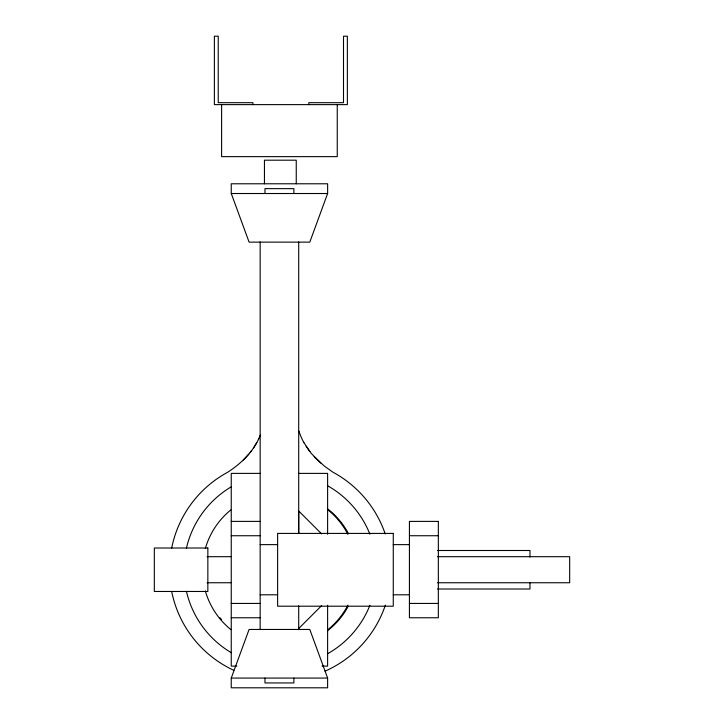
<?xml version="1.0" encoding="UTF-8"?>
<svg xmlns="http://www.w3.org/2000/svg" width="724" height="724" viewBox="0 0 724 724"><rect width="100%" height="100%" fill="white"/><g stroke="black" fill="none" stroke-linecap="round" stroke-linejoin="round"><path stroke-width="1.09" d="M264.45 183.805L264.45 160.194L296.252 160.194L296.252 183.805M327.628 193.516L309.791 242.133L249.101 242.133L231.264 193.516L231.246 183.778L327.628 183.778L327.628 193.516L231.246 193.516M231.255 678.071L249.092 629.455L309.781 629.455L327.619 678.071L327.619 687.8L231.237 687.8L231.237 678.071L327.619 678.071M171.651 548.177A110.826 110.826 0 0 1 227.743 472.211C240.567 463.903 252.178 452.916 258.712 438.898M256.776 442.645L253.4 448.075M250.169 452.455L251.518 450.726M248.757 454.165L243.309 459.984M298.704 628.541L321.619 605.626M260.378 473.387L231.246 473.387L231.246 666.116L236.848 666.116M298.478 473.387L327.61 473.387L327.61 534.249M231.246 521.398L260.16 521.398M231.246 535.733L260.16 535.733M409.422 535.733L438.337 535.733M260.16 544.629L277.627 544.629M393.268 544.629L409.422 544.629M437.468 550.493L529.986 550.493L529.986 557.1M207.109 556.684L230.829 556.684M437.522 556.684L569.67 556.684L569.67 582.748L437.522 582.748M207.109 582.748L230.829 582.748M437.468 589.01L529.986 589.01L529.986 582.404M260.16 594.802L277.627 594.802M393.268 594.802L409.422 594.802M231.246 603.427L260.16 603.427M409.422 603.427L438.337 603.427M231.246 617.762L260.16 617.762M322.008 666.116L327.61 666.116L327.61 605.255M320.877 463.179L311.175 453.324L303.917 442.645M321.619 533.887L298.704 510.972L298.713 533.552M314.144 456.699L324.633 466.283L332.959 472.211A110.826 110.826 0 0 1 385.24 533.986M309.854 451.586L306.08 446.292M303.881 442.645L301.98 438.898A61.567 61.567 0 0 1 298.967 431.079M337.248 104.6L337.248 156.637L221.607 156.637L221.607 104.6M308.822 104.618L308.822 102.69L343.511 102.69L343.511 36.2L347.366 36.2L347.366 104.618L214.385 104.618L214.385 36.2L218.241 36.2L218.241 102.69L252.929 102.69L252.929 104.618M298.704 241.879L298.704 533.525M298.704 605.87L298.704 629.609M293.881 193.507L293.881 188.647L264.975 188.647L264.975 193.507M293.872 678.071L293.872 682.94L264.966 682.94L264.966 678.071M260.16 241.879L260.16 629.609M347.9 605.155A77.079 77.079 0 0 1 328.017 629.59M230.847 629.59A77.079 77.079 0 0 1 205.326 590.956M205.326 548.539A77.079 77.079 0 0 1 230.847 509.904M328.017 509.904A77.079 77.079 0 0 1 347.9 534.348M385.367 605.146A110.826 110.826 0 0 1 325.031 671.166M233.771 670.306A110.826 110.826 0 0 1 171.706 591.626M260.305 435.061A61.54 61.54 0 0 1 258.649 438.943M369.946 605.228A96.364 96.364 0 0 1 327.492 653.799M231.318 652.713A96.364 96.364 0 0 1 186.421 591.3M186.421 548.204A96.364 96.364 0 0 1 231.318 486.79M327.492 485.704A96.364 96.364 0 0 1 369.946 534.276M347.945 606.821A77.097 77.097 0 0 1 327.519 630.731M221.408 619.445A77.097 77.097 0 0 1 220.033 617.771M327.366 508.655A77.097 77.097 0 0 1 347.936 532.656M438.337 521.398L409.422 521.398L409.422 617.762L438.337 617.762L438.337 521.398M393.268 533.416L277.627 533.416L277.627 606.196L393.268 606.196L393.268 533.416M207.851 548.014L154.33 548.014L154.33 591.472L207.851 591.472L207.851 548.014"/></g></svg>
